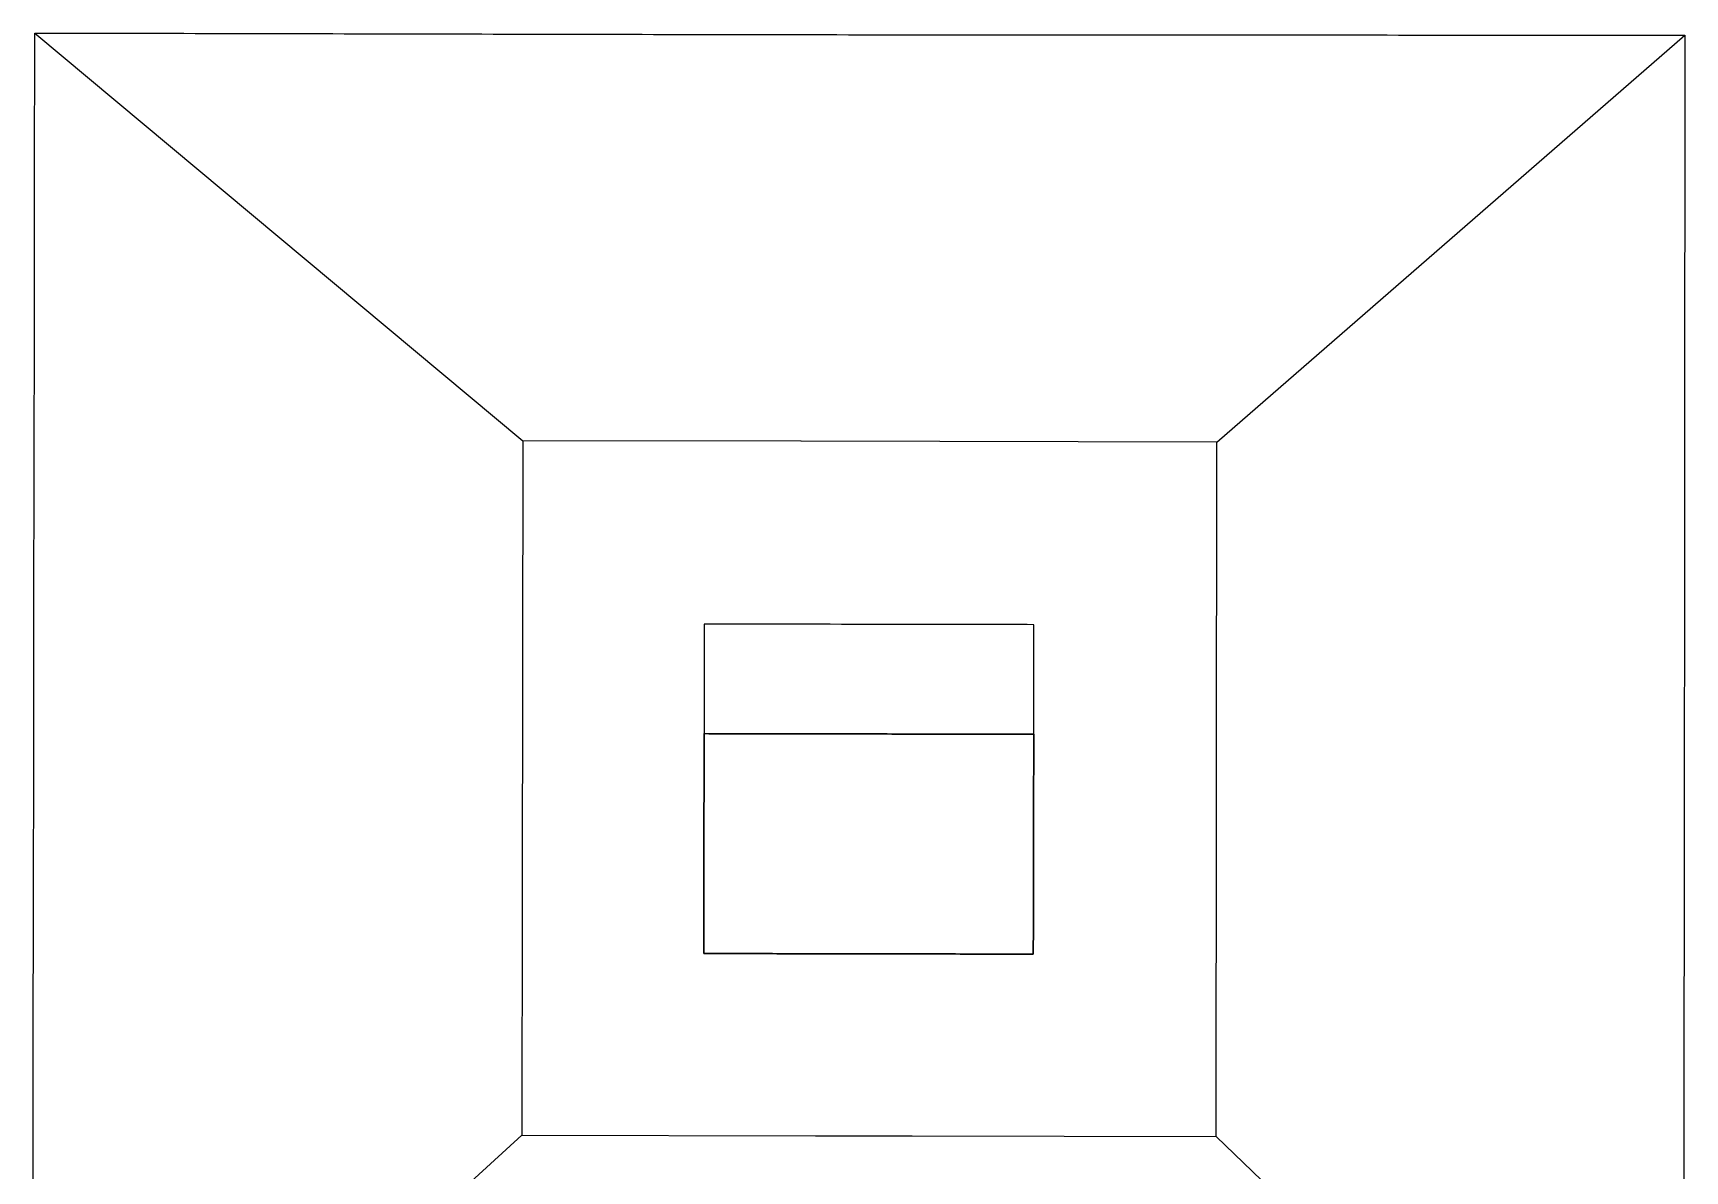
# Model space of a CAD drawing. Header units: metres. Extents: x -1161 to -1080, y 3 to 563.
# Drawn here: x -1097.29 to -1092.769, y 510.784 to 513.9 of the extents above; entities that cross this region are included whole.
import ezdxf

# ---------------------------------------------------------------- set-up
doc = ezdxf.new("R2010")
doc.units = ezdxf.units.M
doc.layers.add('A-GENM', color=7, linetype='Continuous', lineweight=35)

# ---------------------------------------------------------------- blocks, each defined once
blk = doc.blocks.new('T2DPAA-T2D-C3S-RS-M3D-100334_rvt-1-DRG-2873171 - BARRIER LAYOUT')
at = {"layer": 'A-GENM', "color": 254, "lineweight": 25, "true_color": 0xd1d1d1}
for p, q in [((-1097.2847, 513.8995), (-1095.9496, 512.783)), ((-1094.0498, 512.7796), (-1092.7691, 513.8937)), ((-1095.9496, 512.783), (-1095.9512, 511.5315)), ((-1095.1881, 512.7817), (-1095.9496, 512.783)), ((-1094.0498, 512.7796), (-1095.1875, 512.7817)), ((-1094.0523, 510.8785), (-1094.0498, 512.7796)), ((-1095.4527, 512.2812), (-1095.4533, 511.9059)), ((-1094.8517, 512.2801), (-1095.4527, 512.2812)), ((-1094.5507, 512.2796), (-1094.8513, 512.2801)), ((-1094.5512, 511.9796), (-1094.5507, 512.2796)), ((-1094.5513, 511.9043), (-1094.5512, 511.9796)), ((-1095.4533, 511.9059), (-1095.4535, 511.8307)), ((-1094.5515, 511.8291), (-1094.5513, 511.9043)), ((-1095.4535, 511.8307), (-1095.4536, 511.7554)), ((-1094.5516, 511.7538), (-1094.5515, 511.8291)), ((-1095.4536, 511.7554), (-1095.4537, 511.6802)), ((-1094.5517, 511.6786), (-1094.5516, 511.7538)), ((-1095.4537, 511.6802), (-1095.4539, 511.6049)), ((-1094.5519, 511.6033), (-1094.5517, 511.6786)), ((-1095.4539, 511.6049), (-1095.454, 511.5297)), ((-1094.552, 511.5281), (-1094.5519, 511.6033)), ((-1095.9512, 511.5313), (-1095.952, 510.8819)), ((-1095.454, 511.5297), (-1095.4541, 511.4544)), ((-1094.5521, 511.4528), (-1094.552, 511.5281)), ((-1095.4541, 511.4544), (-1095.4543, 511.3792)), ((-1094.5523, 511.3776), (-1094.5521, 511.4528)), ((-1095.4543, 511.3792), (-1095.354, 511.379)), ((-1095.354, 511.379), (-1095.2538, 511.3788)), ((-1095.2538, 511.3788), (-1095.1536, 511.3787)), ((-1095.1536, 511.3787), (-1095.0534, 511.3785)), ((-1095.0534, 511.3785), (-1094.9532, 511.3783)), ((-1094.9532, 511.3783), (-1094.8529, 511.3781)), ((-1094.8529, 511.3781), (-1094.7527, 511.3779)), ((-1094.7527, 511.3779), (-1094.6525, 511.3778)), ((-1094.6525, 511.3778), (-1094.5523, 511.3776)), ((-1095.952, 510.8819), (-1096.1975, 510.6574)), ((-1095.952, 510.8819), (-1095.1488, 510.8805)), ((-1095.1482, 510.8805), (-1094.8851, 510.88)), ((-1094.8843, 510.88), (-1094.0523, 510.8785)), ((-1094.0523, 510.8785), (-1093.8528, 510.6863))]:
    blk.add_line(p, q, dxfattribs=at)
at = {"layer": 'A-GENM', "color": 9, "lineweight": 25, "true_color": 0xbebebe}
for p, q in [((-1095.4532, 511.9812), (-1095.4533, 511.9059)), ((-1095.4532, 511.9812), (-1095.4533, 511.9059)), ((-1094.5513, 511.9043), (-1094.5512, 511.9796)), ((-1094.5513, 511.9043), (-1094.5512, 511.9796)), ((-1095.4533, 511.9059), (-1095.4535, 511.8307)), ((-1095.4533, 511.9059), (-1095.4535, 511.8307)), ((-1094.5515, 511.8291), (-1094.5513, 511.9043)), ((-1094.5515, 511.8291), (-1094.5513, 511.9043)), ((-1095.4535, 511.8307), (-1095.4536, 511.7554)), ((-1095.4535, 511.8307), (-1095.4536, 511.7554)), ((-1094.5516, 511.7538), (-1094.5515, 511.8291)), ((-1094.5516, 511.7538), (-1094.5515, 511.8291)), ((-1095.4536, 511.7554), (-1095.4537, 511.6802)), ((-1095.4536, 511.7554), (-1095.4537, 511.6802)), ((-1094.5517, 511.6786), (-1094.5516, 511.7538)), ((-1094.5517, 511.6786), (-1094.5516, 511.7538)), ((-1095.4537, 511.6802), (-1095.4539, 511.6049)), ((-1095.4537, 511.6802), (-1095.4539, 511.6049)), ((-1094.5519, 511.6033), (-1094.5517, 511.6786)), ((-1094.5519, 511.6033), (-1094.5517, 511.6786)), ((-1095.4539, 511.6049), (-1095.454, 511.5297)), ((-1095.4539, 511.6049), (-1095.454, 511.5297)), ((-1094.552, 511.5281), (-1094.5519, 511.6033)), ((-1094.552, 511.5281), (-1094.5519, 511.6033)), ((-1095.454, 511.5297), (-1095.4541, 511.4544)), ((-1095.454, 511.5297), (-1095.4541, 511.4544)), ((-1094.5521, 511.4528), (-1094.552, 511.5281)), ((-1094.5521, 511.4528), (-1094.552, 511.5281)), ((-1095.4541, 511.4544), (-1095.4543, 511.3792)), ((-1095.4541, 511.4544), (-1095.4543, 511.3792)), ((-1094.5523, 511.3776), (-1094.5521, 511.4528)), ((-1094.5523, 511.3776), (-1094.5521, 511.4528))]:
    blk.add_line(p, q, dxfattribs=at)
at = {"layer": 'A-GENM', "color": 253, "lineweight": 25, "true_color": 0xa3a3a3}
for p, q in [((-1095.4533, 511.9059), (-1095.4532, 511.9812)), ((-1094.5512, 511.9796), (-1094.5513, 511.9043)), ((-1095.4535, 511.8307), (-1095.4533, 511.9059)), ((-1094.5513, 511.9043), (-1094.5515, 511.8291)), ((-1095.4536, 511.7554), (-1095.4535, 511.8307)), ((-1094.5515, 511.8291), (-1094.5516, 511.7538)), ((-1095.4537, 511.6802), (-1095.4536, 511.7554)), ((-1094.5516, 511.7538), (-1094.5517, 511.6786)), ((-1095.4539, 511.6049), (-1095.4537, 511.6802)), ((-1094.5517, 511.6786), (-1094.5519, 511.6033)), ((-1095.454, 511.5297), (-1095.4539, 511.6049)), ((-1094.5519, 511.6033), (-1094.552, 511.5281)), ((-1095.4541, 511.4544), (-1095.454, 511.5297)), ((-1094.552, 511.5281), (-1094.5521, 511.4528)), ((-1095.4543, 511.3792), (-1095.4541, 511.4544)), ((-1094.5521, 511.4528), (-1094.5523, 511.3776))]:
    blk.add_line(p, q, dxfattribs=at)
at = {"layer": 'A-GENM', "color": 9, "lineweight": 25, "true_color": 0xbebebe, "flags": 128}
for points in [[(-1097.2896, 510.6636), (-1097.2895, 510.7297), (-1097.2889, 511.1259), (-1097.2883, 511.5222), (-1097.2877, 511.9184), (-1097.2871, 512.3146), (-1097.2865, 512.7109), (-1097.2859, 513.1071), (-1097.2853, 513.5033), (-1097.2847, 513.8995)], [(-1092.7691, 513.8937), (-1092.7695, 513.4973), (-1092.7699, 513.1008), (-1092.7703, 512.7043), (-1092.7708, 512.3078), (-1092.7712, 511.9114), (-1092.7716, 511.5149), (-1092.772, 511.1184), (-1092.7724, 510.722), (-1092.7724, 510.6961)], [(-1095.4527, 512.2812), (-1095.4528, 512.2062), (-1095.4529, 512.1312), (-1095.4531, 512.0562), (-1095.4532, 511.9812)], [(-1094.5512, 511.9796), (-1094.5511, 512.0546), (-1094.5509, 512.1296), (-1094.5508, 512.2046), (-1094.5507, 512.2796)]]:
    blk.add_lwpolyline(points, dxfattribs=at)
at = {"layer": 'A-GENM', "color": 9, "lineweight": 25, "true_color": 0xbebebe}
for points in [[(-1097.2847, 513.8995), (-1097.1174, 513.8992), (-1096.7829, 513.8985), (-1096.2812, 513.8974), (-1095.7794, 513.8963), (-1095.2777, 513.8953), (-1094.776, 513.8946), (-1094.2742, 513.8943), (-1093.7725, 513.8942), (-1093.2708, 513.894), (-1092.9363, 513.8938), (-1092.7691, 513.8937)], [(-1094.5507, 512.2796), (-1094.6509, 512.2798), (-1094.7511, 512.2799), (-1094.8513, 512.2801)], [(-1095.353, 511.981), (-1095.3864, 511.9811), (-1095.4198, 511.9811), (-1095.4532, 511.9812)], [(-1095.2528, 511.9808), (-1095.2862, 511.9809), (-1095.3196, 511.981), (-1095.353, 511.981)], [(-1095.1525, 511.9807), (-1095.1859, 511.9807), (-1095.2193, 511.9808), (-1095.2528, 511.9808)], [(-1095.0523, 511.9805), (-1095.0857, 511.9805), (-1095.1191, 511.9806), (-1095.1525, 511.9807)], [(-1094.9521, 511.9803), (-1094.9855, 511.9804), (-1095.0189, 511.9804), (-1095.0523, 511.9805)], [(-1094.8519, 511.9801), (-1094.8853, 511.9802), (-1094.9187, 511.9802), (-1094.9521, 511.9803)], [(-1094.7516, 511.9799), (-1094.785, 511.98), (-1094.8185, 511.9801), (-1094.8519, 511.9801)], [(-1094.6514, 511.9798), (-1094.6848, 511.9798), (-1094.7182, 511.9799), (-1094.7516, 511.9799)], [(-1094.5512, 511.9796), (-1094.5846, 511.9797), (-1094.618, 511.9797), (-1094.6514, 511.9798)], [(-1095.4543, 511.3792), (-1095.4209, 511.3791), (-1095.3875, 511.3791), (-1095.354, 511.379)], [(-1095.4543, 511.3792), (-1095.4209, 511.3791), (-1095.3875, 511.3791), (-1095.354, 511.379)], [(-1095.354, 511.379), (-1095.3206, 511.379), (-1095.2872, 511.3789), (-1095.2538, 511.3788)], [(-1095.354, 511.379), (-1095.3206, 511.379), (-1095.2872, 511.3789), (-1095.2538, 511.3788)], [(-1095.2538, 511.3788), (-1095.2204, 511.3788), (-1095.187, 511.3787), (-1095.1536, 511.3787)], [(-1095.2538, 511.3788), (-1095.2204, 511.3788), (-1095.187, 511.3787), (-1095.1536, 511.3787)], [(-1095.1536, 511.3787), (-1095.1202, 511.3786), (-1095.0868, 511.3785), (-1095.0534, 511.3785)], [(-1095.1536, 511.3787), (-1095.1202, 511.3786), (-1095.0868, 511.3785), (-1095.0534, 511.3785)], [(-1095.0534, 511.3785), (-1095.02, 511.3784), (-1094.9866, 511.3784), (-1094.9532, 511.3783)], [(-1095.0534, 511.3785), (-1095.02, 511.3784), (-1094.9866, 511.3784), (-1094.9532, 511.3783)], [(-1094.9532, 511.3783), (-1094.9197, 511.3782), (-1094.8863, 511.3782), (-1094.8529, 511.3781)], [(-1094.9532, 511.3783), (-1094.9197, 511.3782), (-1094.8863, 511.3782), (-1094.8529, 511.3781)], [(-1094.8529, 511.3781), (-1094.8195, 511.3781), (-1094.7861, 511.378), (-1094.7527, 511.3779)], [(-1094.8529, 511.3781), (-1094.8195, 511.3781), (-1094.7861, 511.378), (-1094.7527, 511.3779)], [(-1094.7527, 511.3779), (-1094.7193, 511.3779), (-1094.6859, 511.3778), (-1094.6525, 511.3778)], [(-1094.7527, 511.3779), (-1094.7193, 511.3779), (-1094.6859, 511.3778), (-1094.6525, 511.3778)], [(-1094.6525, 511.3778), (-1094.6191, 511.3777), (-1094.5857, 511.3777), (-1094.5523, 511.3776)], [(-1094.6525, 511.3778), (-1094.6191, 511.3777), (-1094.5857, 511.3777), (-1094.5523, 511.3776)]]:
    blk.add_open_spline(points, degree=3, dxfattribs=at)
blk.add_open_spline([(-1094.8517, 512.2801), (-1094.885, 512.2802), (-1095.0853, 512.2805), (-1095.2856, 512.2809), (-1095.4527, 512.2812)], degree=3, knots=[0.3337732, 0.3337732, 0.3337732, 0.3337732, 0.4444444, 1, 1, 1, 1], dxfattribs=at)
at = {"layer": 'A-GENM', "color": 253, "lineweight": 25, "true_color": 0xa3a3a3}
for points in [[(-1095.4532, 511.9812), (-1095.4198, 511.9811), (-1095.3864, 511.9811), (-1095.353, 511.981)], [(-1095.353, 511.981), (-1095.3196, 511.981), (-1095.2862, 511.9809), (-1095.2528, 511.9808)], [(-1095.2528, 511.9808), (-1095.2193, 511.9808), (-1095.1859, 511.9807), (-1095.1525, 511.9807)], [(-1095.1525, 511.9807), (-1095.1191, 511.9806), (-1095.0857, 511.9805), (-1095.0523, 511.9805)], [(-1095.0523, 511.9805), (-1095.0189, 511.9804), (-1094.9855, 511.9804), (-1094.9521, 511.9803)], [(-1094.9521, 511.9803), (-1094.9187, 511.9802), (-1094.8853, 511.9802), (-1094.8519, 511.9801)], [(-1094.8519, 511.9801), (-1094.8185, 511.9801), (-1094.785, 511.98), (-1094.7516, 511.9799)], [(-1094.7516, 511.9799), (-1094.7182, 511.9799), (-1094.6848, 511.9798), (-1094.6514, 511.9798)], [(-1094.6514, 511.9798), (-1094.618, 511.9797), (-1094.5846, 511.9797), (-1094.5512, 511.9796)], [(-1095.354, 511.379), (-1095.3875, 511.3791), (-1095.4209, 511.3791), (-1095.4543, 511.3792)], [(-1095.2538, 511.3788), (-1095.2872, 511.3789), (-1095.3206, 511.379), (-1095.354, 511.379)], [(-1095.1536, 511.3787), (-1095.187, 511.3787), (-1095.2204, 511.3788), (-1095.2538, 511.3788)], [(-1095.0534, 511.3785), (-1095.0868, 511.3785), (-1095.1202, 511.3786), (-1095.1536, 511.3787)], [(-1094.9532, 511.3783), (-1094.9866, 511.3784), (-1095.02, 511.3784), (-1095.0534, 511.3785)], [(-1094.8529, 511.3781), (-1094.8863, 511.3782), (-1094.9197, 511.3782), (-1094.9532, 511.3783)], [(-1094.7527, 511.3779), (-1094.7861, 511.378), (-1094.8195, 511.3781), (-1094.8529, 511.3781)], [(-1094.6525, 511.3778), (-1094.6859, 511.3778), (-1094.7193, 511.3779), (-1094.7527, 511.3779)], [(-1094.5523, 511.3776), (-1094.5857, 511.3777), (-1094.6191, 511.3777), (-1094.6525, 511.3778)]]:
    blk.add_open_spline(points, degree=3, dxfattribs=at)

msp = doc.modelspace()

# ---------------------------------------------------------------- block references
at = {"lineweight": 5}
msp.add_blockref('T2DPAA-T2D-C3S-RS-M3D-100334_rvt-1-DRG-2873171 - BARRIER LAYOUT', (0, 0), dxfattribs=at)

doc.saveas('drawing.dxf')
